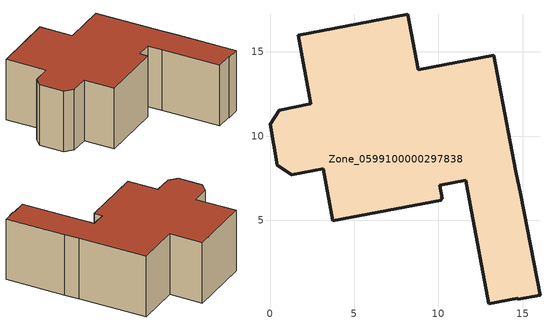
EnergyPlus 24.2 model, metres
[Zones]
Zone_0599100000297838
 floor ground (C_G): 0.44,8.27 0,10.71 0.56,11.53 2.43,11.92 1.67,16 8.17,17.23 8.79,13.95 13.27,14.8 14.59,7.93 14.88,6.51 16.03,0.57 14.7,0.32 14.69,0.38 12.99,0.05 11.9,5.93 11.61,7.38 10.06,7.09 10.22,6.29 10.12,6.26 10.17,6.2 3.73,4.99 3.16,8.05 1.3,7.72 z0
 wall outside (C_F): 8.79,13.95 8.17,17.23 1.67,16 2.43,11.92 0.56,11.53 0,10.71 0.44,8.27 1.3,7.72 3.16,8.05 3.73,4.99 10.17,6.2 10.12,6.26 10.22,6.29 10.06,7.09 11.61,7.38 11.9,5.93 12.99,0.05 14.69,0.38 14.7,0.32 16.03,0.57 14.88,6.51 14.59,7.93 13.27,14.8 8.79,13.95 z0:6.4
 roof outside (C_R): 10.12,6.26 10.22,6.29 10.06,7.09 11.61,7.38 11.9,5.93 12.99,0.05 14.69,0.38 14.7,0.32 16.03,0.57 14.88,6.51 14.59,7.93 13.27,14.8 8.79,13.95 8.17,17.23 1.67,16 2.43,11.92 0.56,11.53 0,10.71 0.44,8.27 1.3,7.72 3.16,8.05 3.73,4.99 10.17,6.2 z6.4
[BUILDING]
Pand.0599100000297838: North Axis=0; Terrain=City; Loads Convergence Tolerance Value=0.04; Temperature Convergence Tolerance Value=0.4; Solar Distribution=FullExterior; Maximum Number of Warmup Days=25; Minimum Number of Warmup Days=1
[Site:Location]
Rotterdam.The.Hague.AP_ZH_NLD Design_Conditions: Latitude=51.96; Longitude=4.45; Time Zone=1; Elevation=-4.5
[SITE:GROUNDTEMPERATURE:BUILDINGSURFACE]
18, 18, 18, 18, 18, 18, 18, 18, 18, 18, 18, 18
[MATERIAL] Thermal Absorptance=0.9; Solar Absorptance=0.7; Visible Absorptance=0.7
Name | Roughness | Thickness | Conductivity | Density | Specific Heat
G.D.1992-2005 | MediumSmooth | 0.15 | 0.06 | 540 | 1210
F.D.1992-2005 | Rough | 0.3 | 0.12 | 1920 | 840
R.D.1992-2005 | MediumRough | 0.2 | 0.08 | 1500 | 1000
[CONSTRUCTION]
C_G: G.D.1992-2005
C_F: F.D.1992-2005
C_R: R.D.1992-2005
[ZONE]
Zone_0599100000297838: Type=1; Multiplier=1; Ceiling Height=Autocalculate; Volume=Autocalculate; Floor Area=autocalculate; Part of Total Floor Area=Yes
[ZONEINFILTRATION:DESIGNFLOWRATE]
Infil_Zone_0599100000297838: Zone or ZoneList or Space or SpaceList=Zone_0599100000297838; Schedule=AlwaysOn; Design Flow Rate Calculation Method=Flow/Area; Flow Rate per Floor Area=0.0021; Constant Term Coefficient=1; Temperature Term Coefficient=0; Velocity Term Coefficient=0; Velocity Squared Term Coefficient=0
[HVACTEMPLATE:ZONE:IDEALLOADSAIRSYSTEM]
Zone_0599100000297838: Maximum Heating Supply Air Temperature=50; Minimum Cooling Supply Air Temperature=13; Maximum Heating Supply Air Humidity Ratio=0.0156; Minimum Cooling Supply Air Humidity Ratio=0.0077; Heating Limit=NoLimit; Cooling Limit=NoLimit; Dehumidification Control Type=ConstantSensibleHeatRatio; Cooling Sensible Heat Ratio=0.7; Dehumidification Setpoint=60; Humidification Control Type=None; Humidification Setpoint=30; Outdoor Air Method=None; Outdoor Air Flow Rate per Person=0.00944; Outdoor Air Flow Rate per Zone Floor Area=0; Outdoor Air Flow Rate per Zone=0; Demand Controlled Ventilation Type=None; Outdoor Air Economizer Type=NoEconomizer; Heat Recovery Type=None; Sensible Heat Recovery Effectiveness=0.7; Latent Heat Recovery Effectiveness=0.65
[ZONECONTROL:THERMOSTAT]
ThermostatControl_Zone_0599100000297838: Zone or ZoneList=Zone_0599100000297838; Control Type Schedule=DualSetpointControlType; Control 1=Thermostat_Zone_0599100000297838; Temperature Difference Between Cutout And Setpoint=0
[THERMOSTATSETPOINT:DUALSETPOINT]
Thermostat_Zone_0599100000297838: Heating Setpoint Temperature Schedule=HeatingSetpoint_Zone_0599100000297838; Cooling Setpoint Temperature Schedule=CoolingSetpoint_Zone_0599100000297838
[SCHEDULE:COMPACT]
HeatingSetpoint_Zone_0599100000297838: Through: 12/31, For: AllDays, Until: 24:00, 21
CoolingSetpoint_Zone_0599100000297838: Through: 12/31, For: AllDays, Until: 24:00, 24
DualSetpointControlType: Through: 12/31, For: AllDays, Until: 24:00, 4
AlwaysOn: Through: 12/31, For: AllDays, Until: 24:00, 1
